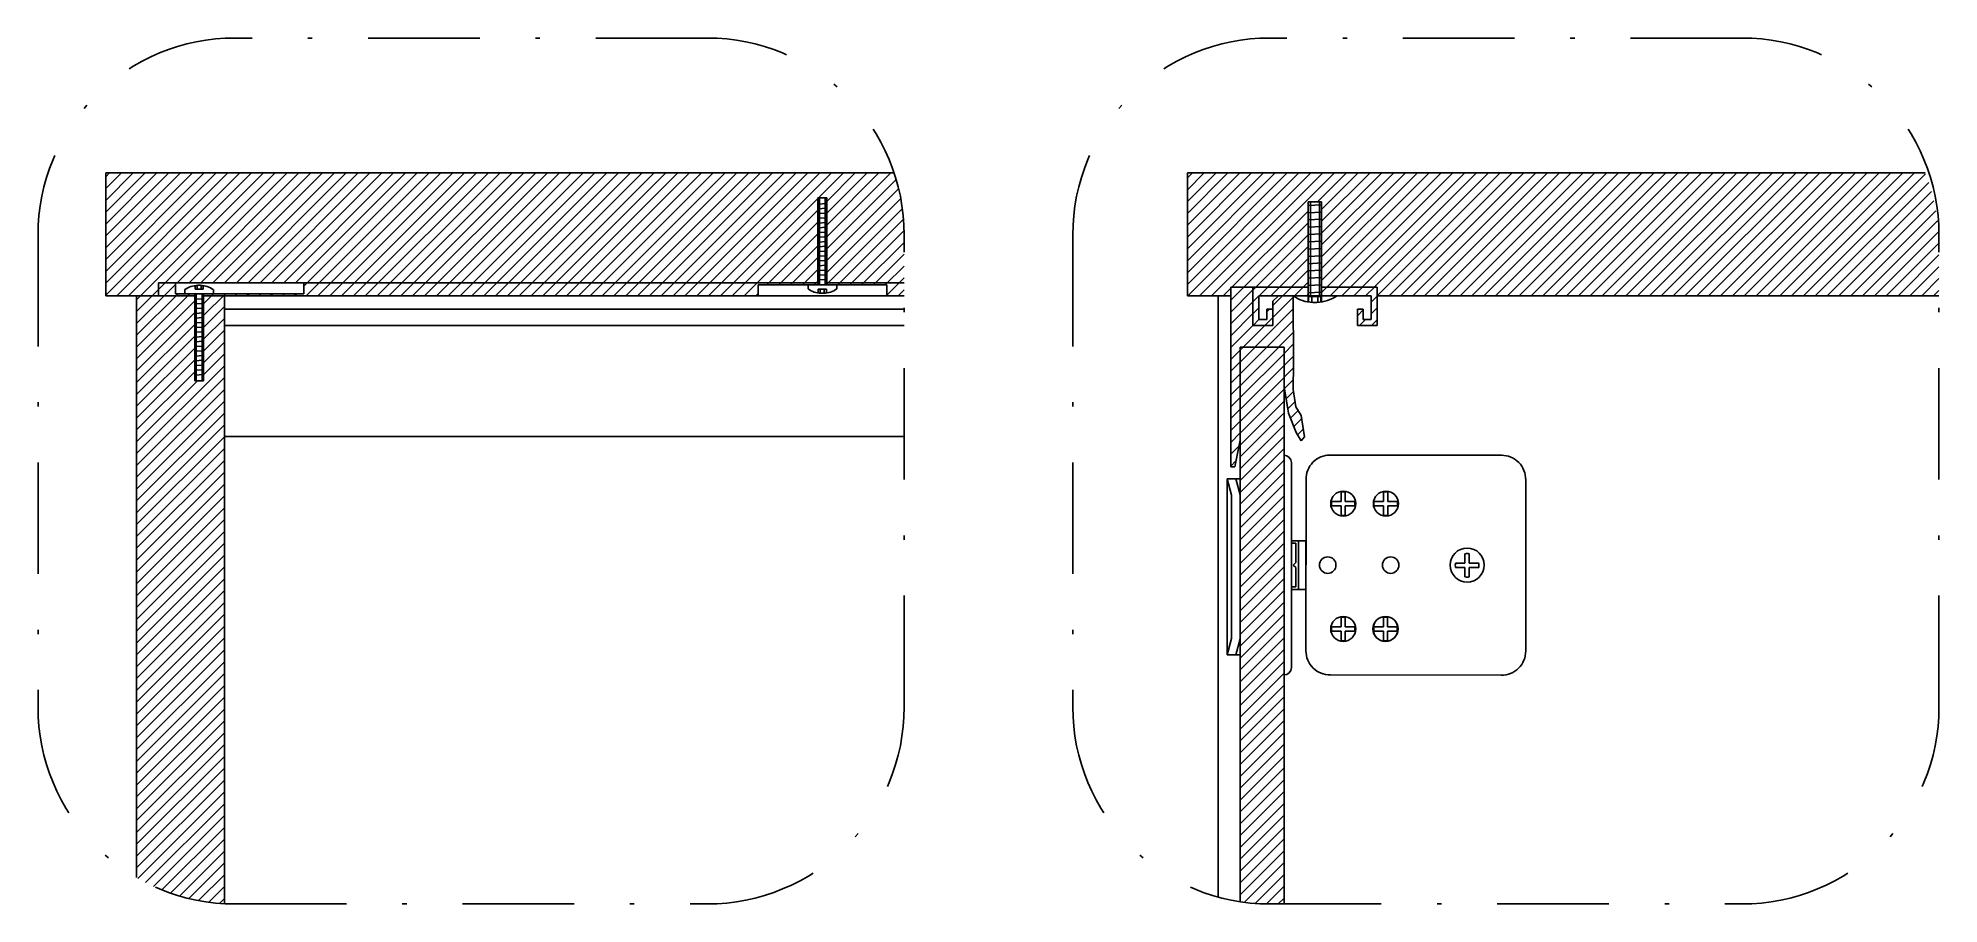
# Model space of a CAD drawing. Header units: millimetres. Extents: x 2472 to 2957, y 2218 to 2778.
# Drawn here: x 2913.9 to 2957.16, y 2758.66 to 2778.37 of the extents above.
import ezdxf

# ---------------------------------------------------------------- set-up
doc = ezdxf.new("R2010")
doc.units = ezdxf.units.MM
for name, pattern in [('DASHED', [0.75, 0.5, -0.25]), ('HIDDEN', [0.375, 0.25, -0.125]), ('TRATTOPUNTO', [25.4, 12.7, -6.35, 0, -6.35])]:
    doc.linetypes.add(name, pattern=pattern)
for name, color, linetype in [('A-FURN', 1, 'Continuous'), ('ARREDI SEZIONATI', 2, 'Continuous'), ('TRATTEGGIO', 5, 'HIDDEN'), ('VITI E CERNIERE', 8, 'Continuous')]:
    doc.layers.add(name, color=color, linetype=linetype)

msp = doc.modelspace()

# ---------------------------------------------------------------- hatches: boundary and pattern name
at = {"layer": 'A-FURN'}
h = msp.add_hatch(dxfattribs=at)
h.set_pattern_fill('ANSI31', color=4, scale=0.06)
h.set_pattern_definition([(45, (23.55102, -24.12996), (-0.134703842, 0.134703842), [])])
h.paths.add_polyline_path([(2956.849, 2775.3), (2940.057, 2775.3), (2940.057, 2772.5), (2940.757, 2772.5), (2941.046, 2772.5), (2941.046, 2772.7), (2942.805, 2772.7), (2942.805, 2774.644), (2943.113, 2774.644), (2943.113, 2772.7), (2944.376, 2772.7), (2944.376, 2772.5), (2957.163, 2772.5), (2957.163, 2773.651, 0.094512)])
h.paths.add_polyline_path([(2942.466, 2772.5), (2942.464, 2772.5), (2942.134, 2772.5), (2942.001, 2772.382), (2942.001, 2771.825), (2941.551, 2771.825), (2941.551, 2772.637), (2941.551, 2772.7), (2941.046, 2772.7), (2941.046, 2772.5), (2941.044, 2768.606), (2941.134, 2768.606), (2941.257, 2769.217), (2941.257, 2771.333), (2942.257, 2771.333), (2942.257, 2771.029), (2942.263, 2770.431), (2942.358, 2769.833), (2942.536, 2769.391), (2942.644, 2769.199), (2942.721, 2769.295), (2942.647, 2769.774), (2942.529, 2769.978), (2942.465, 2770.369), (2942.47, 2770.957)])
h = msp.add_hatch(dxfattribs=at)
h.set_pattern_fill('ANSI31', color=4, scale=0.06)
h.paths.add_polyline_path([(2942.805, 2772.7), (2941.551, 2772.7), (2941.551, 2771.825), (2942.001, 2771.825), (2942.001, 2772.199), (2941.866, 2772.199), (2941.866, 2771.96), (2941.686, 2771.96), (2941.686, 2772.5), (2942.805, 2772.5)])
h.paths.add_polyline_path([(2944.376, 2772.7), (2943.113, 2772.7), (2943.113, 2772.5), (2943.464, 2772.5), (2944.241, 2772.5), (2944.241, 2771.96), (2944.061, 2771.96), (2944.061, 2772.199), (2943.926, 2772.199), (2943.926, 2771.825), (2944.376, 2771.825), (2944.376, 2772.636)])
h = msp.add_hatch(dxfattribs=at)
h.set_pattern_fill('ANSI31', color=4, scale=0.06)
h.paths.add_polyline_path([(2942.257, 2771.333), (2941.257, 2771.333), (2941.257, 2758.709, 0.037779), (2941.931, 2758.658), (2942.257, 2758.658), (2942.257, 2766.104)])
at = {"layer": 'VITI E CERNIERE'}
h = msp.add_hatch(dxfattribs=at)
h.set_pattern_fill('ANSI31', color=4, scale=0.06)
h.set_pattern_definition([(45, (16.55822, 18.03911), (-0.134703842, 0.134703842), [])])
h.paths.add_polyline_path([(2931.65, 2774.735), (2931.851, 2774.735), (2931.851, 2772.8), (2933.612, 2772.8), (2933.612, 2773.89, 0.08021), (2933.384, 2775.3), (2915.441, 2775.3), (2915.441, 2772.5), (2916.141, 2772.5), (2916.641, 2772.5), (2916.641, 2772.8), (2931.65, 2772.8)])
h.paths.add_polyline_path([(2930.291, 2772.75), (2931.65, 2772.75), (2931.65, 2772.8), (2919.951, 2772.8), (2919.951, 2772.55), (2917.667, 2772.55), (2917.667, 2772.5), (2918.141, 2772.5), (2930.291, 2772.5)], flags=17)
h.paths.add_polyline_path([(2933.612, 2772.8), (2931.851, 2772.8), (2931.851, 2772.75), (2933.216, 2772.75), (2933.216, 2772.5), (2933.612, 2772.5)], flags=17)
h.paths.add_polyline_path([(2917.026, 2772.8), (2916.641, 2772.8), (2916.641, 2772.5), (2917.466, 2772.5), (2917.466, 2772.55), (2917.026, 2772.55)])
h.paths.add_polyline_path([(2917.466, 2772.5), (2916.641, 2772.5), (2916.141, 2772.5), (2916.141, 2759.258, 0.118039), (2918.141, 2758.664), (2918.141, 2772.5), (2917.667, 2772.5), (2917.667, 2770.565), (2917.466, 2770.565)])

# ---------------------------------------------------------------- linework, layer by layer
at = {"layer": 'A-FURN'}
msp.add_line((2941.046, 2772.5), (2941.046, 2772.7), dxfattribs=at)
at = {"layer": 'ARREDI SEZIONATI'}
for p, q in [((2915.441, 2772.5), (2915.441, 2775.3)), ((2915.441, 2775.3), (2933.384, 2775.3)), ((2940.057, 2772.5), (2940.057, 2775.3)), ((2940.057, 2775.3), (2956.849, 2775.3)), ((2931.851, 2774.735), (2931.65, 2774.735)), ((2931.65, 2774.735), (2931.65, 2772.8)), ((2931.851, 2772.8), (2931.851, 2774.735)), ((2942.805, 2772.7), (2942.805, 2774.644)), ((2942.805, 2774.644), (2943.113, 2774.644)), ((2943.113, 2774.644), (2943.113, 2772.7)), ((2916.641, 2772.8), (2931.65, 2772.8)), ((2916.641, 2772.8), (2916.641, 2772.5)), ((2919.951, 2772.8), (2919.951, 2772.55)), ((2931.851, 2772.8), (2933.612, 2772.8)), ((2916.141, 2772.5), (2915.441, 2772.5)), ((2916.141, 2759.258), (2916.141, 2772.5)), ((2917.466, 2772.5), (2916.141, 2772.5)), ((2917.026, 2772.55), (2919.951, 2772.55)), ((2917.466, 2772.5), (2917.466, 2770.565)), ((2917.667, 2772.5), (2918.141, 2772.5)), ((2917.667, 2770.565), (2917.667, 2772.5)), ((2918.141, 2772.5), (2918.141, 2758.658)), ((2918.141, 2772.5), (2933.612, 2772.5)), ((2940.757, 2772.5), (2940.057, 2772.5)), ((2941.046, 2772.5), (2940.757, 2772.5)), ((2941.044, 2768.606), (2941.046, 2772.5)), ((2941.046, 2772.7), (2941.046, 2772.5)), ((2942.805, 2772.7), (2941.046, 2772.7)), ((2941.551, 2772.637), (2941.551, 2771.825)), ((2941.686, 2772.5), (2942.805, 2772.5)), ((2942.001, 2772.5), (2941.686, 2772.5)), ((2941.686, 2772.5), (2941.686, 2771.96)), ((2942.134, 2772.5), (2942.001, 2772.382)), ((2942.001, 2772.382), (2942.001, 2771.825)), ((2942.47, 2770.957), (2942.466, 2772.498)), ((2944.376, 2772.7), (2943.113, 2772.7)), ((2943.113, 2772.5), (2944.241, 2772.5)), ((2944.241, 2772.5), (2944.241, 2771.96)), ((2944.376, 2772.5), (2944.376, 2772.7)), ((2944.376, 2772.636), (2944.376, 2771.824)), ((2957.163, 2772.5), (2944.376, 2772.5)), ((2941.686, 2771.96), (2941.866, 2771.96)), ((2941.866, 2771.96), (2941.866, 2772.199)), ((2942.001, 2772.199), (2941.866, 2772.199)), ((2942.001, 2771.825), (2942.001, 2772.199)), ((2943.926, 2771.825), (2943.926, 2772.199)), ((2943.926, 2772.199), (2944.061, 2772.199)), ((2944.061, 2771.96), (2944.061, 2772.199)), ((2944.241, 2771.96), (2944.061, 2771.96)), ((2941.551, 2771.825), (2942.001, 2771.825)), ((2944.376, 2771.825), (2943.926, 2771.825)), ((2941.257, 2758.709), (2941.257, 2771.333)), ((2941.257, 2771.333), (2942.257, 2771.333)), ((2942.257, 2766.104), (2942.257, 2771.333)), ((2917.466, 2770.565), (2917.667, 2770.565)), ((2942.465, 2770.369), (2942.47, 2770.957)), ((2942.263, 2770.431), (2942.358, 2769.833)), ((2942.529, 2769.978), (2942.465, 2770.369)), ((2942.358, 2769.833), (2942.536, 2769.391)), ((2942.647, 2769.774), (2942.529, 2769.978)), ((2942.721, 2769.295), (2942.647, 2769.774)), ((2942.536, 2769.391), (2942.644, 2769.199)), ((2942.644, 2769.199), (2942.721, 2769.295)), ((2942.257, 2758.658), (2942.257, 2766.104))]:
    msp.add_line(p, q, dxfattribs=at)
at = {"layer": 'TRATTEGGIO', "linetype": 'TRATTOPUNTO', "ltscale": 0.2}
for points in [[(2918.38, 2758.658), (2929.132, 2758.658, 0.414214), (2933.612, 2763.138), (2933.612, 2773.89, 0.414214), (2929.132, 2778.37), (2918.38, 2778.37, 0.414214), (2913.9, 2773.89), (2913.9, 2763.138, 0.414214)], [(2941.931, 2758.658), (2952.683, 2758.658, 0.414214), (2957.163, 2763.138), (2957.163, 2773.89, 0.414214), (2952.683, 2778.37), (2941.931, 2778.37, 0.414214), (2937.451, 2773.89), (2937.451, 2763.138, 0.414214)]]:
    msp.add_lwpolyline(points, format="xyb", close=True, dxfattribs=at)
at = {"layer": 'VITI E CERNIERE'}
for p, q in [((2931.65, 2774.59), (2931.851, 2774.601)), ((2931.65, 2774.483), (2931.851, 2774.493)), ((2931.65, 2774.483), (2931.851, 2774.493)), ((2931.683, 2774.484), (2931.683, 2774.735)), ((2931.817, 2774.735), (2931.683, 2774.735)), ((2931.683, 2773.943), (2931.683, 2774.484)), ((2931.817, 2774.491), (2931.817, 2774.735)), ((2931.817, 2773.943), (2931.817, 2774.491)), ((2942.805, 2774.558), (2943.113, 2774.574)), ((2942.805, 2774.558), (2943.113, 2774.574)), ((2942.857, 2774.561), (2942.857, 2774.644)), ((2943.062, 2774.644), (2942.857, 2774.644)), ((2942.857, 2773.732), (2942.857, 2774.561)), ((2943.062, 2774.572), (2943.062, 2774.644)), ((2943.062, 2773.732), (2943.062, 2774.572)), ((2931.65, 2774.375), (2931.851, 2774.385)), ((2931.65, 2774.267), (2931.851, 2774.277)), ((2931.65, 2774.159), (2931.851, 2774.17)), ((2931.65, 2774.051), (2931.851, 2774.062)), ((2931.683, 2772.75), (2931.683, 2774.086)), ((2931.817, 2772.75), (2931.817, 2774.086)), ((2942.805, 2774.393), (2943.113, 2774.409)), ((2942.805, 2774.228), (2943.113, 2774.244)), ((2942.805, 2774.062), (2943.113, 2774.078)), ((2931.65, 2773.942), (2931.851, 2773.952)), ((2931.65, 2773.834), (2931.851, 2773.844)), ((2931.65, 2773.726), (2931.851, 2773.736)), ((2931.65, 2773.618), (2931.851, 2773.629)), ((2942.805, 2773.897), (2943.113, 2773.913)), ((2942.805, 2773.729), (2943.113, 2773.745)), ((2942.857, 2772.5), (2942.857, 2773.951)), ((2943.062, 2772.5), (2943.062, 2773.951)), ((2931.65, 2773.51), (2931.851, 2773.521)), ((2931.65, 2773.403), (2931.851, 2773.413)), ((2931.65, 2773.295), (2931.851, 2773.305)), ((2931.65, 2773.295), (2931.851, 2773.305)), ((2931.65, 2773.187), (2931.851, 2773.197)), ((2942.805, 2773.564), (2943.113, 2773.58)), ((2942.805, 2773.398), (2943.113, 2773.414)), ((2942.805, 2773.233), (2943.113, 2773.249)), ((2917.026, 2772.8), (2917.026, 2772.55)), ((2930.291, 2772.5), (2930.291, 2772.75)), ((2933.216, 2772.75), (2930.291, 2772.75)), ((2931.427, 2772.75), (2932.08, 2772.75)), ((2931.65, 2773.079), (2931.851, 2773.089)), ((2931.65, 2772.971), (2931.851, 2772.982)), ((2931.65, 2772.863), (2931.851, 2772.874)), ((2931.65, 2772.8), (2931.65, 2772.75)), ((2931.851, 2772.8), (2931.851, 2772.75)), ((2933.216, 2772.5), (2933.216, 2772.75)), ((2942.805, 2773.068), (2943.113, 2773.084)), ((2942.805, 2772.902), (2943.113, 2772.918)), ((2942.805, 2772.737), (2943.113, 2772.753)), ((2942.805, 2772.737), (2943.113, 2772.753)), ((2917.89, 2772.55), (2917.238, 2772.55)), ((2917.466, 2772.5), (2917.466, 2772.55)), ((2917.667, 2772.436), (2917.466, 2772.426)), ((2917.667, 2772.328), (2917.466, 2772.318)), ((2917.5, 2772.55), (2917.5, 2771.213)), ((2917.634, 2772.55), (2917.634, 2771.213)), ((2917.667, 2772.5), (2917.667, 2772.55)), ((2940.757, 2772.5), (2940.757, 2764.8)), ((2941.551, 2772.7), (2941.551, 2771.825)), ((2941.551, 2772.7), (2941.551, 2771.825)), ((2942.537, 2772.5), (2942.134, 2772.5)), ((2942.805, 2772.7), (2942.805, 2772.361)), ((2942.805, 2772.572), (2943.113, 2772.588)), ((2942.805, 2772.5), (2943.113, 2772.5)), ((2943.113, 2772.7), (2943.113, 2772.361)), ((2943.926, 2772.5), (2944.241, 2772.5)), ((2917.667, 2772.22), (2917.466, 2772.21)), ((2917.667, 2772.113), (2917.466, 2772.102)), ((2917.667, 2772.005), (2917.466, 2771.994)), ((2917.667, 2772.005), (2917.466, 2771.994)), ((2917.667, 2771.897), (2917.466, 2771.887)), ((2933.612, 2772.198), (2918.141, 2772.198)), ((2942.001, 2771.825), (2942.001, 2772.199)), ((2917.667, 2771.789), (2917.466, 2771.779)), ((2917.667, 2771.681), (2917.466, 2771.671)), ((2917.667, 2771.574), (2917.466, 2771.563)), ((2917.667, 2771.466), (2917.466, 2771.455)), ((2918.141, 2771.824), (2933.612, 2771.824)), ((2941.551, 2771.825), (2942.001, 2771.825)), ((2941.551, 2771.825), (2942.001, 2771.825)), ((2917.667, 2771.358), (2917.466, 2771.347)), ((2917.667, 2771.248), (2917.466, 2771.238)), ((2917.667, 2771.14), (2917.466, 2771.13)), ((2917.667, 2771.033), (2917.466, 2771.022)), ((2917.5, 2771.356), (2917.5, 2770.808)), ((2917.634, 2771.356), (2917.634, 2770.815)), ((2941.257, 2769.217), (2941.257, 2771.333)), ((2941.257, 2771.333), (2942.257, 2771.333)), ((2942.257, 2771.333), (2942.257, 2771.029)), ((2942.257, 2771.029), (2942.263, 2770.431)), ((2917.667, 2770.925), (2917.466, 2770.914)), ((2917.667, 2770.817), (2917.466, 2770.806)), ((2917.667, 2770.817), (2917.466, 2770.806)), ((2917.667, 2770.709), (2917.466, 2770.699)), ((2917.5, 2770.808), (2917.5, 2770.565)), ((2917.5, 2770.565), (2917.634, 2770.565)), ((2917.634, 2770.815), (2917.634, 2770.565)), ((2918.141, 2769.3), (2933.612, 2769.3)), ((2941.134, 2768.606), (2941.257, 2769.217)), ((2942.257, 2768.872), (2942.257, 2768.872)), ((2947.214, 2768.872), (2943.239, 2768.872)), ((2941.044, 2768.606), (2941.134, 2768.606)), ((2942.424, 2765.872), (2942.424, 2768.705)), ((2941.259, 2768.333), (2940.961, 2768.333)), ((2940.961, 2768.333), (2941.059, 2767.966)), ((2940.961, 2768.333), (2940.961, 2764.333)), ((2941.161, 2768.333), (2941.257, 2767.974)), ((2942.756, 2764.419), (2942.758, 2768.325)), ((2942.756, 2764.415), (2942.758, 2768.325)), ((2947.759, 2764.411), (2947.757, 2768.321)), ((2941.059, 2767.966), (2941.059, 2764.7)), ((2942.424, 2766.928), (2942.757, 2766.928)), ((2942.524, 2766.874), (2942.424, 2766.874)), ((2942.59, 2765.816), (2942.59, 2766.928)), ((2942.757, 2766.928), (2942.757, 2765.816)), ((2942.469, 2766.374), (2942.524, 2766.43)), ((2942.524, 2766.319), (2942.469, 2766.374)), ((2942.524, 2765.874), (2942.424, 2765.874)), ((2942.424, 2764.039), (2942.424, 2765.872)), ((2942.424, 2765.816), (2942.757, 2765.816)), ((2942.424, 2765.816), (2942.424, 2765.705)), ((2940.757, 2764.8), (2940.757, 2758.814)), ((2940.961, 2764.333), (2941.059, 2764.7)), ((2941.161, 2764.333), (2941.257, 2764.691)), ((2940.961, 2764.333), (2941.259, 2764.333)), ((2942.257, 2763.872), (2942.257, 2763.872)), ((2943.314, 2763.872), (2947.224, 2763.868))]:
    msp.add_line(p, q, dxfattribs=at)
at = {"layer": 'VITI E CERNIERE', "linetype": 'DASHED'}
for p, q in [((2917.476, 2772.735), (2917.476, 2772.65)), ((2917.522, 2772.74), (2917.522, 2772.65)), ((2917.613, 2772.74), (2917.613, 2772.65)), ((2917.659, 2772.735), (2917.659, 2772.65)), ((2917.476, 2772.65), (2917.659, 2772.65)), ((2931.841, 2772.65), (2931.658, 2772.65)), ((2931.658, 2772.565), (2931.658, 2772.65)), ((2931.704, 2772.56), (2931.704, 2772.65)), ((2931.795, 2772.56), (2931.795, 2772.65)), ((2931.841, 2772.565), (2931.841, 2772.65)), ((2943.098, 2772.489), (2942.818, 2772.489)), ((2942.818, 2772.358), (2942.818, 2772.489)), ((2942.888, 2772.351), (2942.888, 2772.489)), ((2943.028, 2772.351), (2943.028, 2772.489)), ((2943.098, 2772.358), (2943.098, 2772.489))]:
    msp.add_line(p, q, dxfattribs=at)
at = {"layer": 'VITI E CERNIERE', "linetype": 'Continuous'}
for p, q in [((2917.537, 2772.741), (2917.597, 2772.741)), ((2931.427, 2772.75), (2931.427, 2772.657)), ((2932.08, 2772.75), (2932.08, 2772.657)), ((2917.238, 2772.55), (2917.238, 2772.643)), ((2917.89, 2772.55), (2917.89, 2772.643)), ((2931.781, 2772.559), (2931.72, 2772.559)), ((2943.006, 2772.35), (2942.913, 2772.35)), ((2943.555, 2767.819), (2943.555, 2768.035)), ((2943.65, 2767.819), (2943.65, 2768.035)), ((2944.522, 2767.819), (2944.522, 2768.035)), ((2944.618, 2767.819), (2944.618, 2768.035)), ((2943.555, 2767.819), (2943.339, 2767.819)), ((2943.555, 2767.724), (2943.339, 2767.724)), ((2943.555, 2767.724), (2943.555, 2767.508)), ((2943.65, 2767.819), (2943.866, 2767.819)), ((2943.65, 2767.724), (2943.866, 2767.724)), ((2943.65, 2767.724), (2943.65, 2767.508)), ((2944.522, 2767.819), (2944.306, 2767.819)), ((2944.522, 2767.724), (2944.306, 2767.724)), ((2944.522, 2767.724), (2944.522, 2767.508)), ((2944.618, 2767.819), (2944.834, 2767.819)), ((2944.618, 2767.724), (2944.834, 2767.724)), ((2944.618, 2767.724), (2944.618, 2767.508)), ((2946.375, 2766.414), (2946.159, 2766.414)), ((2946.375, 2766.319), (2946.159, 2766.319)), ((2946.375, 2766.414), (2946.375, 2766.63)), ((2946.375, 2766.319), (2946.375, 2766.103)), ((2946.471, 2766.414), (2946.471, 2766.63)), ((2946.471, 2766.414), (2946.687, 2766.414)), ((2946.471, 2766.319), (2946.687, 2766.319)), ((2946.471, 2766.319), (2946.471, 2766.103)), ((2943.555, 2764.965), (2943.339, 2764.965)), ((2943.555, 2764.965), (2943.555, 2765.181)), ((2943.65, 2764.965), (2943.65, 2765.181)), ((2943.65, 2764.965), (2943.866, 2764.965)), ((2944.519, 2764.965), (2944.302, 2764.965)), ((2944.519, 2764.965), (2944.519, 2765.181)), ((2944.614, 2764.965), (2944.614, 2765.181)), ((2944.614, 2764.965), (2944.83, 2764.965)), ((2943.555, 2764.87), (2943.339, 2764.87)), ((2943.555, 2764.87), (2943.555, 2764.654)), ((2943.65, 2764.87), (2943.866, 2764.87)), ((2943.65, 2764.87), (2943.65, 2764.654)), ((2944.519, 2764.87), (2944.302, 2764.87)), ((2944.519, 2764.87), (2944.519, 2764.654)), ((2944.614, 2764.87), (2944.83, 2764.87)), ((2944.614, 2764.87), (2944.614, 2764.654))]:
    msp.add_line(p, q, dxfattribs=at)
at = {"layer": 'VITI E CERNIERE'}
for points in [[(2942.524, 2766.43), (2942.524, 2766.874)], [(2942.524, 2765.874), (2942.524, 2766.319)]]:
    msp.add_lwpolyline(points, dxfattribs=at)
for centre, radius in [((2943.604, 2767.771), 0.284), ((2944.575, 2767.771), 0.284), ((2946.425, 2766.372), 0.388), ((2943.252, 2766.372), 0.188), ((2944.685, 2766.372), 0.188), ((2943.604, 2764.919), 0.284), ((2944.566, 2764.919), 0.284), ((2944.568, 2764.919), 0.284)]:
    msp.add_circle(centre, radius, dxfattribs=at)
at = {"layer": 'VITI E CERNIERE', "linetype": 'Continuous'}
for centre, radius, start, end in [((2917.567, 2772.143), 0.598, 92.9028, 123.3985), ((2917.575, 2772.19), 0.551, 55.237, 87.7461), ((2931.742, 2773.11), 0.551, 235.237, 267.7461), ((2931.75, 2773.156), 0.598, 272.9028, 303.3985), ((2942.946, 2773.194), 0.845, 235.237, 267.7461), ((2942.959, 2773.265), 0.917, 272.9028, 303.3985), ((2943.602, 2767.771), 0.268, 79.7597, 100.2403), ((2944.57, 2767.771), 0.268, 79.7597, 100.2403), ((2943.602, 2767.771), 0.268, 169.7597, 190.2403), ((2943.602, 2767.771), 0.268, 349.7597, 10.2403), ((2944.57, 2767.771), 0.268, 169.7597, 190.2403), ((2944.57, 2767.771), 0.268, 349.7597, 10.2403), ((2943.602, 2767.771), 0.268, 259.7597, 280.2403), ((2944.57, 2767.771), 0.268, 259.7597, 280.2403), ((2946.423, 2766.367), 0.268, 169.7597, 190.2403), ((2946.423, 2766.367), 0.268, 79.7597, 100.2403), ((2946.423, 2766.367), 0.268, 349.7597, 10.2403), ((2946.423, 2766.367), 0.268, 259.7597, 280.2403), ((2943.602, 2764.917), 0.268, 169.7597, 190.2403), ((2943.602, 2764.917), 0.268, 79.7597, 100.2403), ((2943.602, 2764.917), 0.268, 349.7597, 10.2403), ((2944.566, 2764.917), 0.268, 169.7597, 190.2403), ((2944.566, 2764.917), 0.268, 79.7597, 100.2403), ((2944.566, 2764.917), 0.268, 349.7597, 10.2403), ((2943.602, 2764.917), 0.268, 259.7597, 280.2403), ((2944.566, 2764.917), 0.268, 259.7597, 280.2403)]:
    msp.add_arc(centre, radius, start, end, dxfattribs=at)
at = {"layer": 'VITI E CERNIERE'}
for centre, radius, start, end in [((2942.257, 2768.705), 0.167, 0, 90), ((2943.305, 2768.329), 0.547, 89.6012, 181.1987), ((2947.21, 2768.325), 0.547, 358.8013, 90.3988), ((2943.302, 2764.419), 0.547, 179.6012, 271.1987), ((2947.212, 2764.415), 0.547, 268.8013, 0.3988), ((2942.257, 2764.039), 0.167, 270, 0)]:
    msp.add_arc(centre, radius, start, end, dxfattribs=at)

doc.saveas('drawing.dxf')
